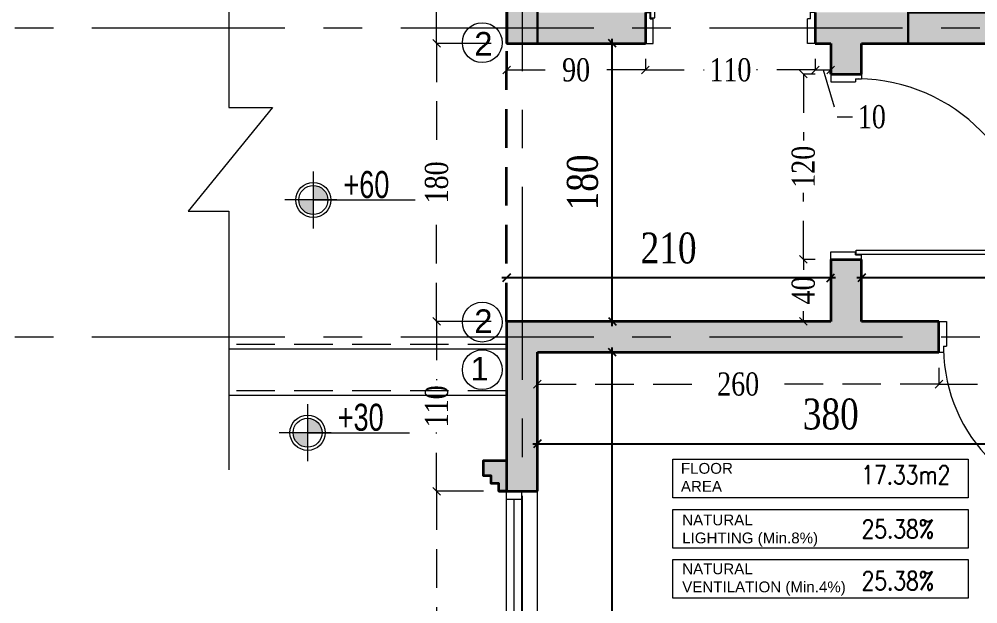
# Model space of a CAD drawing. Header units: inches. Extents: x -114 to 635, y -137 to 57.
# Drawn here: x 21.82 to 28.03, y 22.15 to 25.94 of the extents above; entities that cross this region are included whole.
import ezdxf
from ezdxf.enums import TextEntityAlignment as Align

# ---------------------------------------------------------------- set-up
doc = ezdxf.new("R2010")
doc.units = ezdxf.units.IN
doc.header["$MEASUREMENT"] = 0
doc.header["$PDMODE"] = 98
for name, pattern in [('( Hidden )', [0.375, 0.25, -0.125]), ('CENTER', [2, 1.25, -0.25, 0.25, -0.25]), ('CENTERX2', [4, 2.5, -0.5, 0.5, -0.5]), ('DASHED2', [0.375, 0.25, -0.125])]:
    doc.linetypes.add(name, pattern=pattern)
doc.layers.get('0').update_dxf_attribs({"lineweight": 5})
doc.layers.get('Defpoints').update_dxf_attribs({"lineweight": 5})
for name, color, linetype, lineweight in [('A-text', 111, 'Continuous', 5), ('COLUMNS HATCH', 1, 'Continuous', 5), ('DETAILS DIMENSION', 15, 'Continuous', 5), ('dim', 1, 'Continuous', 9), ('DOOR', 1, 'Continuous', 5), ('E-AX', 9, '( Hidden )', 0), ('E-C', 6, 'Continuous', 5), ('HATCH', 15, 'Continuous', 0), ('LEVEL SYMBOL', 8, 'Continuous', 5), ('PROPOSED COLUMNS', 6, 'Continuous', 30), ('ROOM INFORMATION', 7, 'Continuous', 5), ('ROOMS DIMENSION', 3, 'Continuous', 5), ('STAIR', 1, 'Continuous', 5), ('TEXT ROOM INFORMATION', 1, 'Continuous', 5), ('WALL PROPOSED', 7, 'Continuous', 30), ('WINDOWS', 5, 'Continuous', 5)]:
    doc.layers.add(name, color=color, linetype=linetype, lineweight=lineweight)
doc.layers.add('AXIES', color=7, linetype='CENTER', lineweight=0, true_color=0x949596)
doc.styles.add('002-F.FLOOR PLAN$0$xref plans$0$ATTRIBUTE', font='BKANT.TTF')
doc.styles.add('GROUND FLOOR XREF - option 3$0$STYLE1', font='arial.ttf', dxfattribs={"height": 30})
doc.styles.add('ROMANS-TITLE', font='ROMANS.shx', dxfattribs={"width": 0.8})
doc.styles.add('ST', font='times.ttf', dxfattribs={"width": 0.8})
doc.styles.get("Standard").update_dxf_attribs({"font": 'arial.ttf'})
doc.styles.add('style4', font='times.ttf', dxfattribs={"width": 0.8})
doc.dimstyles.new('DIM100-2', dxfattribs={"dimtxt": 0.2, "dimasz": 0.05, "dimexe": 0.1, "dimexo": 0.1, "dimgap": 0.09, "dimtad": 1, "dimdec": 0, "dimlfac": 100, "dimzin": 0, "dimdsep": 46, "dimtxsty": 'style4', "dimblk1": 'OBLIQUE', "dimblk2": 'OBLIQUE', "dimsah": 1, "dimcen": 0.09, "dimdle": 0.03, "dimse1": 1, "dimse2": 1, "dimclrd": 256, "dimclrt": 256, "dimadec": 0, "dimazin": 0, "dimtfac": 1, "dimtdec": 0, "dimtix": 1, "dimtmove": 2, "dimatfit": 3, "dimldrblk": 'OBLIQUE', "dimfxl": 1, "dimtolj": 1, "dimtzin": 0, "dimarcsym": 0})
doc.dimstyles.new('RASH PLAN', dxfattribs={"dimtxt": 0.15, "dimasz": 0.05, "dimexe": 0, "dimexo": 0.1, "dimgap": 0.05, "dimtad": 0, "dimdec": 0, "dimlfac": 100, "dimzin": 0, "dimdsep": 46, "dimtxsty": 'ST', "dimblk": 'OBLIQUE', "dimcen": 0.09, "dimclrd": 200, "dimclre": 6, "dimclrt": 1, "dimadec": 0, "dimazin": 0, "dimtfac": 1, "dimtdec": 0, "dimtmove": 1, "dimatfit": 3, "dimldrblk": 'OBLIQUE', "dimfxl": 0, "dimtolj": 1, "dimtzin": 0, "dimlwd": -1, "dimlwe": -1, "dimarcsym": 0})

# ---------------------------------------------------------------- blocks, each defined once
blk = doc.blocks.new('_Oblique')
at = {"color": 0, "lineweight": -2}
blk.add_line((-0.5, -0.5), (0.5, 0.5), dxfattribs=at)
blk = doc.blocks.new('*D124')
at = {"layer": 'Defpoints', "color": 0, "transparency": 16777216}
for p in [(24.5258, 22.8792), (24.9286, 22.8792), (24.9286, 20.88)]:
    blk.add_point(p, dxfattribs=at)
at = {"layer": 'DETAILS DIMENSION', "color": 6, "transparency": 16777216}
for p, q in [((24.8286, 22.8792), (24.5258, 22.8792)), ((24.8286, 20.88), (24.5258, 20.88))]:
    blk.add_line(p, q, dxfattribs=at)
at = {"layer": 'DETAILS DIMENSION', "color": 200, "linetype": 'DASHED2', "transparency": 16777216}
for p, q in [((24.5258, 22.8792), (24.5258, 22.0574)), ((24.5258, 20.88), (24.5258, 21.7018))]:
    blk.add_line(p, q, dxfattribs=at)
at = {"layer": 'DETAILS DIMENSION', "color": 200, "transparency": 16777216, "xscale": 0.05, "yscale": 0.05, "zscale": 0.05}
for p, rotation in [((24.5258, 22.8792), 90), ((24.5258, 20.88), 270)]:
    blk.add_blockref('_Oblique', p, dxfattribs=dict(at, rotation=rotation))
at = {"layer": 'DETAILS DIMENSION', "color": 1, "transparency": 16777216, "insert": (24.5258, 21.8796), "char_height": 0.15, "attachment_point": 5, "rotation": 90, "style": 'ST'}
blk.add_mtext('\\A1;200', dxfattribs=at)
blk = doc.blocks.new('*D125')
at = {"layer": 'Defpoints', "color": 0, "transparency": 16777216}
for p in [(24.5258, 23.9796), (24.9786, 23.9796), (24.9286, 22.8792)]:
    blk.add_point(p, dxfattribs=at)
at = {"layer": 'DETAILS DIMENSION', "color": 6, "transparency": 16777216}
for p, q in [((24.8786, 23.9796), (24.5258, 23.9796)), ((24.8286, 22.8792), (24.5258, 22.8792))]:
    blk.add_line(p, q, dxfattribs=at)
at = {"layer": 'DETAILS DIMENSION', "color": 200, "linetype": 'DASHED2', "transparency": 16777216}
for p, q in [((24.5258, 23.9796), (24.5258, 23.5988)), ((24.5258, 22.8792), (24.5258, 23.2601))]:
    blk.add_line(p, q, dxfattribs=at)
at = {"layer": 'DETAILS DIMENSION', "color": 200, "transparency": 16777216, "xscale": 0.05, "yscale": 0.05, "zscale": 0.05}
for p, rotation in [((24.5258, 23.9796), 90), ((24.5258, 22.8792), 270)]:
    blk.add_blockref('_Oblique', p, dxfattribs=dict(at, rotation=rotation))
at = {"layer": 'DETAILS DIMENSION', "color": 1, "transparency": 16777216, "insert": (24.5258, 23.4294), "char_height": 0.15, "attachment_point": 5, "rotation": 90, "style": 'ST'}
blk.add_mtext('\\A1;110', dxfattribs=at)
blk = doc.blocks.new('*D126')
at = {"layer": 'Defpoints', "color": 0, "transparency": 16777216}
for p in [(24.5258, 25.7801), (24.9796, 25.7801), (24.9786, 23.9796)]:
    blk.add_point(p, dxfattribs=at)
at = {"layer": 'DETAILS DIMENSION', "color": 6, "transparency": 16777216}
for p, q in [((24.8796, 25.7801), (24.5258, 25.7801)), ((24.8786, 23.9796), (24.5258, 23.9796))]:
    blk.add_line(p, q, dxfattribs=at)
at = {"layer": 'DETAILS DIMENSION', "color": 200, "linetype": 'DASHED2', "transparency": 16777216}
for p, q in [((24.5258, 25.7801), (24.5258, 25.0492)), ((24.5258, 23.9796), (24.5258, 24.7105))]:
    blk.add_line(p, q, dxfattribs=at)
at = {"layer": 'DETAILS DIMENSION', "color": 200, "transparency": 16777216, "xscale": 0.05, "yscale": 0.05, "zscale": 0.05}
for p, rotation in [((24.5258, 25.7801), 90), ((24.5258, 23.9796), 270)]:
    blk.add_blockref('_Oblique', p, dxfattribs=dict(at, rotation=rotation))
at = {"layer": 'DETAILS DIMENSION', "color": 1, "transparency": 16777216, "insert": (24.5258, 24.8799), "char_height": 0.15, "attachment_point": 5, "rotation": 90, "style": 'ST'}
blk.add_mtext('\\A1;180', dxfattribs=at)
blk = doc.blocks.new('*D127')
at = {"layer": 'Defpoints', "color": 0, "transparency": 16777216}
for p in [(24.5258, 28.08), (24.6786, 28.08), (24.9796, 25.7801)]:
    blk.add_point(p, dxfattribs=at)
at = {"layer": 'DETAILS DIMENSION', "color": 6, "transparency": 16777216}
for p, q in [((24.5786, 28.08), (24.5258, 28.08)), ((24.8796, 25.7801), (24.5258, 25.7801))]:
    blk.add_line(p, q, dxfattribs=at)
at = {"layer": 'DETAILS DIMENSION', "color": 200, "linetype": 'DASHED2', "transparency": 16777216}
for p, q in [((24.5258, 28.08), (24.5258, 27.1079)), ((24.5258, 25.7801), (24.5258, 26.7522))]:
    blk.add_line(p, q, dxfattribs=at)
at = {"layer": 'DETAILS DIMENSION', "color": 200, "transparency": 16777216, "xscale": 0.05, "yscale": 0.05, "zscale": 0.05}
for p, rotation in [((24.5258, 28.08), 90), ((24.5258, 25.7801), 270)]:
    blk.add_blockref('_Oblique', p, dxfattribs=dict(at, rotation=rotation))
at = {"layer": 'DETAILS DIMENSION', "color": 1, "transparency": 16777216, "insert": (24.5258, 26.9301), "char_height": 0.15, "attachment_point": 5, "rotation": 90, "style": 'ST'}
blk.add_mtext('\\A1;230', dxfattribs=at)
blk = doc.blocks.new('*D214')
at = {"layer": 'Defpoints', "color": 0, "transparency": 16777216}
for p in [(25.1786, 23.7796), (25.6632, 23.7796), (25.1786, 19.9796)]:
    blk.add_point(p, dxfattribs=at)
at = {"layer": 'ROOMS DIMENSION', "linetype": 'Continuous', "lineweight": -2, "transparency": 16777216}
blk.add_line((25.6632, 19.9496), (25.6632, 23.8096), dxfattribs=at)
at = {"layer": 'ROOMS DIMENSION', "lineweight": -2, "transparency": 16777216, "xscale": 0.05, "yscale": 0.05, "zscale": 0.05}
for p, rotation in [((25.6632, 23.7796), 90), ((25.6632, 19.9796), 270)]:
    blk.add_blockref('_Oblique', p, dxfattribs=dict(at, rotation=rotation))
at = {"layer": 'ROOMS DIMENSION', "transparency": 16777216, "insert": (25.4715, 21.8796), "char_height": 0.2, "attachment_point": 5, "rotation": 90, "style": 'style4'}
blk.add_mtext('\\A1;380', dxfattribs=at)
blk = doc.blocks.new('*D215')
at = {"layer": 'Defpoints', "color": 0, "transparency": 16777216}
for p in [(25.1786, 25.7801), (25.6632, 25.7801), (25.1786, 23.9796)]:
    blk.add_point(p, dxfattribs=at)
at = {"layer": 'ROOMS DIMENSION', "linetype": 'Continuous', "lineweight": -2, "transparency": 16777216}
blk.add_line((25.6632, 23.9496), (25.6632, 25.8101), dxfattribs=at)
at = {"layer": 'ROOMS DIMENSION', "lineweight": -2, "transparency": 16777216, "xscale": 0.05, "yscale": 0.05, "zscale": 0.05}
for p, rotation in [((25.6632, 25.7801), 90), ((25.6632, 23.9796), 270)]:
    blk.add_blockref('_Oblique', p, dxfattribs=dict(at, rotation=rotation))
at = {"layer": 'ROOMS DIMENSION', "transparency": 16777216, "insert": (25.4715, 24.8799), "char_height": 0.2, "attachment_point": 5, "rotation": 90, "style": 'style4'}
blk.add_mtext('\\A1;180', dxfattribs=at)
blk = doc.blocks.new('*D223')
at = {"layer": 'Defpoints', "color": 0, "transparency": 16777216}
for p in [(27.2786, 24.2618), (27.2786, 23.9796), (33.0786, 23.9796)]:
    blk.add_point(p, dxfattribs=at)
at = {"layer": 'ROOMS DIMENSION', "linetype": 'Continuous', "lineweight": -2, "transparency": 16777216}
blk.add_line((33.1086, 24.2618), (27.2486, 24.2618), dxfattribs=at)
at = {"layer": 'ROOMS DIMENSION', "lineweight": -2, "transparency": 16777216, "xscale": 0.05, "yscale": 0.05, "zscale": 0.05, "rotation": 180}
blk.add_blockref('_Oblique', (27.2786, 24.2618), dxfattribs=at)
at = {"layer": 'ROOMS DIMENSION', "lineweight": -2, "transparency": 16777216, "xscale": 0.05, "yscale": 0.05, "zscale": 0.05}
blk.add_blockref('_Oblique', (33.0786, 24.2618), dxfattribs=at)
at = {"layer": 'ROOMS DIMENSION', "transparency": 16777216, "insert": (30.1786, 24.4536), "char_height": 0.2, "attachment_point": 5, "style": 'style4'}
blk.add_mtext('\\A1;580', dxfattribs=at)
blk = doc.blocks.new('*D224')
at = {"layer": 'Defpoints', "color": 0, "transparency": 16777216}
for p in [(24.9786, 24.2618), (24.9786, 23.9796), (27.0786, 23.9796)]:
    blk.add_point(p, dxfattribs=at)
at = {"layer": 'ROOMS DIMENSION', "linetype": 'Continuous', "lineweight": -2, "transparency": 16777216}
blk.add_line((27.1086, 24.2618), (24.9486, 24.2618), dxfattribs=at)
at = {"layer": 'ROOMS DIMENSION', "lineweight": -2, "transparency": 16777216, "xscale": 0.05, "yscale": 0.05, "zscale": 0.05, "rotation": 180}
blk.add_blockref('_Oblique', (24.9786, 24.2618), dxfattribs=at)
at = {"layer": 'ROOMS DIMENSION', "lineweight": -2, "transparency": 16777216, "xscale": 0.05, "yscale": 0.05, "zscale": 0.05}
blk.add_blockref('_Oblique', (27.0786, 24.2618), dxfattribs=at)
at = {"layer": 'ROOMS DIMENSION', "transparency": 16777216, "insert": (26.0286, 24.4536), "char_height": 0.2, "attachment_point": 5, "style": 'style4'}
blk.add_mtext('\\A1;210', dxfattribs=at)
blk = doc.blocks.new('*D239')
at = {"layer": 'Defpoints', "color": 0, "transparency": 16777216}
for p in [(24.9796, 25.7801), (25.8785, 25.7801), (24.9796, 25.6082)]:
    blk.add_point(p, dxfattribs=at)
at = {"layer": 'DETAILS DIMENSION', "color": 6, "transparency": 16777216}
for p, q in [((24.9796, 25.6801), (24.9796, 25.6082)), ((25.8785, 25.6801), (25.8785, 25.6082))]:
    blk.add_line(p, q, dxfattribs=at)
at = {"layer": 'DETAILS DIMENSION', "color": 200, "linetype": 'DASHED2', "transparency": 16777216}
for p, q in [((24.9796, 25.6082), (25.2971, 25.6082)), ((25.8785, 25.6082), (25.561, 25.6082))]:
    blk.add_line(p, q, dxfattribs=at)
at = {"layer": 'DETAILS DIMENSION', "color": 200, "transparency": 16777216, "xscale": 0.05, "yscale": 0.05, "zscale": 0.05, "rotation": 180}
blk.add_blockref('_Oblique', (24.9796, 25.6082), dxfattribs=at)
at = {"layer": 'DETAILS DIMENSION', "color": 200, "transparency": 16777216, "xscale": 0.05, "yscale": 0.05, "zscale": 0.05}
blk.add_blockref('_Oblique', (25.8785, 25.6082), dxfattribs=at)
at = {"layer": 'DETAILS DIMENSION', "color": 1, "transparency": 16777216, "insert": (25.4291, 25.6082), "char_height": 0.15, "attachment_point": 5, "style": 'ST'}
blk.add_mtext('\\A1;90', dxfattribs=at)
blk = doc.blocks.new('*D240')
at = {"layer": 'Defpoints', "color": 0, "transparency": 16777216}
for p in [(25.8785, 25.7801), (26.9785, 25.7801), (26.9785, 25.6082)]:
    blk.add_point(p, dxfattribs=at)
at = {"layer": 'DETAILS DIMENSION', "color": 6, "transparency": 16777216}
for p, q in [((25.8785, 25.6801), (25.8785, 25.6082)), ((26.9785, 25.6801), (26.9785, 25.6082))]:
    blk.add_line(p, q, dxfattribs=at)
at = {"layer": 'DETAILS DIMENSION', "color": 200, "linetype": 'DASHED2', "transparency": 16777216}
for p, q in [((25.8785, 25.6082), (26.2592, 25.6082)), ((26.9785, 25.6082), (26.5979, 25.6082))]:
    blk.add_line(p, q, dxfattribs=at)
at = {"layer": 'DETAILS DIMENSION', "color": 200, "transparency": 16777216, "xscale": 0.05, "yscale": 0.05, "zscale": 0.05, "rotation": 180}
blk.add_blockref('_Oblique', (25.8785, 25.6082), dxfattribs=at)
at = {"layer": 'DETAILS DIMENSION', "color": 200, "transparency": 16777216, "xscale": 0.05, "yscale": 0.05, "zscale": 0.05}
blk.add_blockref('_Oblique', (26.9785, 25.6082), dxfattribs=at)
at = {"layer": 'DETAILS DIMENSION', "color": 1, "transparency": 16777216, "insert": (26.4285, 25.6082), "char_height": 0.15, "attachment_point": 5, "style": 'ST'}
blk.add_mtext('\\A1;110', dxfattribs=at)
blk = doc.blocks.new('*D241')
at = {"layer": 'Defpoints', "color": 0, "transparency": 16777216}
for p in [(26.9785, 25.7801), (27.0786, 25.7801), (27.0786, 25.6082)]:
    blk.add_point(p, dxfattribs=at)
at = {"layer": 'DETAILS DIMENSION', "color": 6, "transparency": 16777216}
for p, q in [((26.9785, 25.6801), (26.9785, 25.6082)), ((27.0786, 25.6801), (27.0786, 25.6082))]:
    blk.add_line(p, q, dxfattribs=at)
at = {"layer": 'DETAILS DIMENSION', "color": 200, "linetype": 'DASHED2', "transparency": 16777216}
for p, q in [((26.9785, 25.6082), (27.0786, 25.6082)), ((27.0286, 25.6082), (27.1197, 25.3043)), ((27.1197, 25.3043), (27.2197, 25.3043))]:
    blk.add_line(p, q, dxfattribs=at)
at = {"layer": 'DETAILS DIMENSION', "color": 200, "transparency": 16777216, "xscale": 0.05, "yscale": 0.05, "zscale": 0.05, "rotation": 180}
blk.add_blockref('_Oblique', (26.9785, 25.6082), dxfattribs=at)
at = {"layer": 'DETAILS DIMENSION', "color": 200, "transparency": 16777216, "xscale": 0.05, "yscale": 0.05, "zscale": 0.05}
blk.add_blockref('_Oblique', (27.0786, 25.6082), dxfattribs=at)
at = {"layer": 'DETAILS DIMENSION', "color": 1, "transparency": 16777216, "insert": (27.3448, 25.3043), "char_height": 0.15, "attachment_point": 5, "style": 'ST'}
blk.add_mtext('\\A1;10', dxfattribs=at)
blk = doc.blocks.new('*D242')
at = {"layer": 'Defpoints', "color": 0, "transparency": 16777216}
for p in [(27.0786, 24.3811), (26.9014, 23.9796), (27.0786, 23.9796)]:
    blk.add_point(p, dxfattribs=at)
at = {"layer": 'DETAILS DIMENSION', "color": 6, "transparency": 16777216}
for p, q in [((26.9786, 24.3811), (26.9014, 24.3811)), ((26.9786, 23.9796), (26.9014, 23.9796))]:
    blk.add_line(p, q, dxfattribs=at)
at = {"layer": 'DETAILS DIMENSION', "color": 200, "linetype": 'DASHED2', "transparency": 16777216}
for p, q in [((26.9014, 24.3811), (26.9014, 24.3144)), ((26.9014, 23.9796), (26.9014, 24.0463))]:
    blk.add_line(p, q, dxfattribs=at)
at = {"layer": 'DETAILS DIMENSION', "color": 200, "transparency": 16777216, "xscale": 0.05, "yscale": 0.05, "zscale": 0.05}
for p, rotation in [((26.9014, 24.3811), 90), ((26.9014, 23.9796), 270)]:
    blk.add_blockref('_Oblique', p, dxfattribs=dict(at, rotation=rotation))
at = {"layer": 'DETAILS DIMENSION', "color": 1, "transparency": 16777216, "insert": (26.9014, 24.1804), "char_height": 0.15, "attachment_point": 5, "rotation": 90, "style": 'ST'}
blk.add_mtext('\\A1;40', dxfattribs=at)
blk = doc.blocks.new('*D243')
at = {"layer": 'Defpoints', "color": 0, "transparency": 16777216}
for p in [(26.9014, 25.5811), (27.0786, 25.5811), (27.0786, 24.3811)]:
    blk.add_point(p, dxfattribs=at)
at = {"layer": 'DETAILS DIMENSION', "color": 6, "transparency": 16777216}
for p, q in [((26.9786, 25.5811), (26.9014, 25.5811)), ((26.9786, 24.3811), (26.9014, 24.3811))]:
    blk.add_line(p, q, dxfattribs=at)
at = {"layer": 'DETAILS DIMENSION', "color": 200, "linetype": 'DASHED2', "transparency": 16777216}
for p, q in [((26.9014, 25.5811), (26.9014, 25.1504)), ((26.9014, 24.3811), (26.9014, 24.8117))]:
    blk.add_line(p, q, dxfattribs=at)
at = {"layer": 'DETAILS DIMENSION', "color": 200, "transparency": 16777216, "xscale": 0.05, "yscale": 0.05, "zscale": 0.05}
for p, rotation in [((26.9014, 25.5811), 90), ((26.9014, 24.3811), 270)]:
    blk.add_blockref('_Oblique', p, dxfattribs=dict(at, rotation=rotation))
at = {"layer": 'DETAILS DIMENSION', "color": 1, "transparency": 16777216, "insert": (26.9014, 24.9811), "char_height": 0.15, "attachment_point": 5, "rotation": 90, "style": 'ST'}
blk.add_mtext('\\A1;120', dxfattribs=at)
blk = doc.blocks.new('*D272')
at = {"layer": 'Defpoints', "color": 0, "transparency": 16777216}
for p in [(27.7789, 23.7796), (28.8789, 23.7796), (27.7789, 23.5732)]:
    blk.add_point(p, dxfattribs=at)
at = {"layer": 'DETAILS DIMENSION', "color": 6, "transparency": 16777216}
for p, q in [((27.7789, 23.6796), (27.7789, 23.5732)), ((28.8789, 23.6796), (28.8789, 23.5732))]:
    blk.add_line(p, q, dxfattribs=at)
at = {"layer": 'DETAILS DIMENSION', "color": 200, "linetype": 'DASHED2', "transparency": 16777216}
for p, q in [((27.7789, 23.5732), (28.1596, 23.5732)), ((28.8789, 23.5732), (28.4983, 23.5732))]:
    blk.add_line(p, q, dxfattribs=at)
at = {"layer": 'DETAILS DIMENSION', "color": 200, "transparency": 16777216, "xscale": 0.05, "yscale": 0.05, "zscale": 0.05, "rotation": 180}
blk.add_blockref('_Oblique', (27.7789, 23.5732), dxfattribs=at)
at = {"layer": 'DETAILS DIMENSION', "color": 200, "transparency": 16777216, "xscale": 0.05, "yscale": 0.05, "zscale": 0.05}
blk.add_blockref('_Oblique', (28.8789, 23.5732), dxfattribs=at)
at = {"layer": 'DETAILS DIMENSION', "color": 1, "transparency": 16777216, "insert": (28.3289, 23.5732), "char_height": 0.15, "attachment_point": 5, "style": 'ST'}
blk.add_mtext('\\A1;110', dxfattribs=at)
blk = doc.blocks.new('*D273')
at = {"layer": 'Defpoints', "color": 0, "transparency": 16777216}
for p in [(25.1786, 23.7796), (27.7789, 23.7796), (25.1786, 23.5732)]:
    blk.add_point(p, dxfattribs=at)
at = {"layer": 'DETAILS DIMENSION', "color": 6, "transparency": 16777216}
for p, q in [((25.1786, 23.6796), (25.1786, 23.5732)), ((27.7789, 23.6796), (27.7789, 23.5732))]:
    blk.add_line(p, q, dxfattribs=at)
at = {"layer": 'DETAILS DIMENSION', "color": 200, "linetype": 'DASHED2', "transparency": 16777216}
for p, q in [((25.1786, 23.5732), (26.3009, 23.5732)), ((27.7789, 23.5732), (26.6566, 23.5732))]:
    blk.add_line(p, q, dxfattribs=at)
at = {"layer": 'DETAILS DIMENSION', "color": 200, "transparency": 16777216, "xscale": 0.05, "yscale": 0.05, "zscale": 0.05, "rotation": 180}
blk.add_blockref('_Oblique', (25.1786, 23.5732), dxfattribs=at)
at = {"layer": 'DETAILS DIMENSION', "color": 200, "transparency": 16777216, "xscale": 0.05, "yscale": 0.05, "zscale": 0.05}
blk.add_blockref('_Oblique', (27.7789, 23.5732), dxfattribs=at)
at = {"layer": 'DETAILS DIMENSION', "color": 1, "transparency": 16777216, "insert": (26.4788, 23.5732), "char_height": 0.15, "attachment_point": 5, "style": 'ST'}
blk.add_mtext('\\A1;260', dxfattribs=at)
blk = doc.blocks.new('*D279')
at = {"layer": 'Defpoints', "color": 0, "transparency": 16777216}
for p in [(25.1786, 23.7796), (28.9787, 23.7796), (28.9787, 23.1867)]:
    blk.add_point(p, dxfattribs=at)
at = {"layer": 'ROOMS DIMENSION', "linetype": 'Continuous', "lineweight": -2, "transparency": 16777216}
blk.add_line((25.1486, 23.1867), (29.0087, 23.1867), dxfattribs=at)
at = {"layer": 'ROOMS DIMENSION', "lineweight": -2, "transparency": 16777216, "xscale": 0.05, "yscale": 0.05, "zscale": 0.05, "rotation": 180}
blk.add_blockref('_Oblique', (25.1786, 23.1867), dxfattribs=at)
at = {"layer": 'ROOMS DIMENSION', "lineweight": -2, "transparency": 16777216, "xscale": 0.05, "yscale": 0.05, "zscale": 0.05}
blk.add_blockref('_Oblique', (28.9787, 23.1867), dxfattribs=at)
at = {"layer": 'ROOMS DIMENSION', "transparency": 16777216, "insert": (27.0786, 23.3785), "char_height": 0.2, "attachment_point": 5, "style": 'style4'}
blk.add_mtext('\\A1;380', dxfattribs=at)
blk = doc.blocks.new('002-F.FLOOR PLAN$0$xref plans$0$LVL-PL')
h = blk.add_hatch(color=256)
h.paths.add_polyline_path([(0, 0.1233), (0, 0), (0.1233, 0, 0.414214)])
h.paths.add_polyline_path([(0, 0), (-0.1233, 0, 0.414214), (0, -0.1233)])
for p, q in [((0, 0.2424), (0, -0.2424)), ((0.2, 0), (-0.2424, 0)), ((0, 0), (0.8648, 0))]:
    blk.add_line(p, q)
for radius in [0.15, 0.1233]:
    blk.add_circle((0, 0), radius)
at = {"style": '002-F.FLOOR PLAN$0$xref plans$0$ATTRIBUTE', "width": 0.75, "flags": 12}
for tag, p in [('LEVEL', (0.517, 0.1508)), ('POSITION', (0.517, -0.1541))]:
    blk.add_attdef(tag, text='', height=0.2, dxfattribs=at).set_placement(p, align=Align.MIDDLE)
blk = doc.blocks.new('*U1153')
for p, q in [((-560, 66.4), (-560, 1199.6)), ((-535, 66.4), (-535, 1201.4)), ((-1700, 101.4), (-1670, 101.4)), ((-1670, 61.4), (-1670, 101.4)), ((-535, 66.4), (-560, 66.4)), ((-530, 61.4), (-530, 101.4)), ((-500, 101.4), (-530, 101.4)), ((-1670, 61.4), (-1650, 61.4)), ((-1650, -98.6), (-1650, 61.4)), ((-550, -98.6), (-550, 61.4)), ((-530, 61.4), (-550, 61.4)), ((-1700, -98.6), (-1650, -98.6)), ((-500, -98.6), (-550, -98.6))]:
    blk.add_line(p, q)
blk.add_arc((-534.9, 66.2), 1135.2, 90.00317, 179.23516)
blk = doc.blocks.new('*U1154')
for p, q in [((-1665, 63.6), (-1665, 1098.6)), ((-1640, 63.6), (-1640, 1096.8)), ((-1700, 98.6), (-1670, 98.6)), ((-1670, 58.6), (-1670, 98.6)), ((-1665, 63.6), (-1640, 63.6)), ((-600, 98.6), (-630, 98.6)), ((-630, 58.6), (-630, 98.6)), ((-1670, 58.6), (-1650, 58.6)), ((-1650, -101.4), (-1650, 58.6)), ((-650, -101.4), (-650, 58.6)), ((-630, 58.6), (-650, 58.6)), ((-1700, -101.4), (-1650, -101.4)), ((-600, -101.4), (-650, -101.4))]:
    blk.add_line(p, q)
blk.add_arc((-1665.1, 63.5), 1035.2, 0.83955, 89.99619)
blk = doc.blocks.new('*U1155')
for p, q in [((600, 101.4), (650, 101.4)), ((650, 101.4), (650, -58.6)), ((1650, 101.4), (1650, -58.6)), ((1700, 101.4), (1650, 101.4)), ((630, -58.6), (630, -98.6)), ((630, -58.6), (650, -58.6)), ((1670, -58.6), (1650, -58.6)), ((1670, -58.6), (1670, -98.6)), ((600, -98.6), (630, -98.6)), ((1640, -63.6), (1640, -1096.8)), ((1665, -63.6), (1640, -63.6)), ((1665, -63.6), (1665, -1098.6)), ((1700, -98.6), (1670, -98.6))]:
    blk.add_line(p, q)
blk.add_arc((1665.1, -63.5), 1035.2, 180.83955, 269.99619)
blk = doc.blocks.new('DASLASDLASLDASLASDLASLQWELQWELQWELQWELQ')
at = {"layer": 'AXIES', "linetype": 'CENTERX2', "ltscale": 0.5}
for p, q in [((25.0789, -578.2063), (25.0789, -610.1736)), ((20.2934, -587.1767), (52.6834, -587.1767)), ((20.2934, -589.1776), (52.6834, -589.1776))]:
    blk.add_line(p, q, dxfattribs=at)
blk = doc.blocks.new('QWEQWLDASLLDLQLEQWLDASLELQWLQELQWLE')
at = {"layer": 'COLUMNS HATCH', "ltscale": 300}
for points in [[(927.7904, -47.32), (927.5904, -47.32), (927.5904, -46.72), (927.7904, -46.72)], [(931.5911, -47.1196), (931.5911, -47.3196), (930.1911, -47.3196), (930.1911, -47.1196)]]:
    blk.add_hatch(color=256, dxfattribs=at).paths.add_polyline_path(points)
at = {"layer": 'PROPOSED COLUMNS'}
for points in [[(927.7904, -47.32), (927.5904, -47.32), (927.5904, -46.72), (927.7904, -46.72)], [(931.5911, -47.1196), (931.5911, -47.3196), (930.1911, -47.3196), (930.1911, -47.1196)]]:
    blk.add_lwpolyline(points, close=True, dxfattribs=at)
blk = doc.blocks.new('Room Info')
at = {"layer": 'TEXT ROOM INFORMATION', "ltscale": 5}
for tag, p in [('FLR_AREA', (17, 833.5)), ('NAT_LIGHT', (19, 482.5)), ('NAT_VENT', (19, 147.5))]:
    blk.add_attdef(tag, p, '', height=180, dxfattribs=at)

msp = doc.modelspace()

# ---------------------------------------------------------------- hatches: boundary and pattern name
at = {"layer": 'HATCH', "true_color": 0x939598}
h = msp.add_hatch(color=252, dxfattribs=at)
h.dxf.hatch_style = 1
h.paths.add_polyline_path([(25.1796, 30.9805), (26.93, 30.9805), (26.93, 31.1805), (24.9796, 31.1805), (24.9796, 25.7801), (25.8785, 25.7801), (25.8785, 25.9801), (25.1796, 25.9801)])
h = msp.add_hatch(color=252, dxfattribs=at)
h.dxf.hatch_style = 1
h.paths.add_polyline_path([(34.6793, 31.1805), (33.029, 31.1805), (33.029, 30.9805), (33.8791, 30.9805), (33.8791, 25.9801), (31.3796, 25.9801), (31.3796, 26.5797), (31.1796, 26.5797), (31.1796, 25.9801), (26.9785, 25.9805), (26.9785, 25.7805), (27.0786, 25.7801), (27.0786, 25.5811), (27.1936, 25.5811), (27.2786, 25.5811), (27.2786, 25.7801), (33.0786, 25.7801), (33.0786, 23.9796), (32.8786, 23.9796), (32.8786, 23.7796), (33.2786, 23.7796), (33.2786, 23.9796), (33.2786, 25.7801), (36.0784, 25.7801), (36.0784, 24.9796), (36.1634, 24.9796), (36.2784, 24.9796), (36.2784, 25.7801), (38.5789, 25.7801), (38.5789, 23.9796), (36.2784, 23.9796), (36.2784, 24.0796), (36.1634, 24.0796), (36.0784, 24.0796), (36.0784, 23.9796), (36.0784, 23.7796), (39.479, 23.7796), (39.479, 23.9796), (38.7789, 23.9796), (38.7789, 25.7801), (40.0784, 25.7801), (40.0784, 25.9801), (36.2787, 25.9801), (36.2787, 26.5797), (36.0787, 26.5797), (36.0787, 25.9801), (34.0791, 25.9801), (34.0791, 27.98), (35.0783, 27.98), (35.0783, 28.065), (35.0783, 28.18), (34.0791, 28.18), (34.0791, 30.9805), (34.6793, 30.9805)])
h = msp.add_hatch(color=252, dxfattribs=at)
h.dxf.hatch_style = 1
h.paths.add_polyline_path([(27.7789, 23.9796), (27.2786, 23.9796), (27.2786, 24.3811), (27.0786, 24.3811), (27.0786, 23.9796), (24.9786, 23.9796), (24.9786, 22.8792), (25.1786, 22.8792), (25.1786, 23.7796), (27.7789, 23.7796)])
h = msp.add_hatch(color=252, dxfattribs=at)
h.dxf.hatch_style = 1
h.paths.add_polyline_path([(24.9786, 23.0792), (24.8286, 23.0792), (24.8286, 22.9792), (24.8786, 22.9792), (24.8786, 22.9292), (24.9286, 22.9292), (24.9286, 22.8792), (24.9786, 22.8792)])

# ---------------------------------------------------------------- linework, layer by layer
at = {"layer": 'A-text'}
for centre in [(24.8216, 25.7849), (24.8216, 23.9749), (24.8216, 23.6667)]:
    msp.add_circle(centre, 0.1291, dxfattribs=at)
at = {"layer": 'dim'}
msp.add_lwpolyline([(23.1799, 26.8533), (23.1799, 25.3641), (23.4629, 25.3641), (22.917, 24.6928), (23.1799, 24.6928), (23.1799, 23.018)], dxfattribs=at)
at = {"layer": 'ROOM INFORMATION', "ltscale": 5}
for points in [[(26.0555, 23.0879), (27.969, 23.0879), (27.969, 22.8379), (26.0555, 22.8379)], [(26.0555, 22.7614), (27.969, 22.7614), (27.969, 22.5114), (26.0555, 22.5114)], [(26.0555, 22.4374), (27.969, 22.4374), (27.969, 22.1874), (26.0555, 22.1874)]]:
    msp.add_lwpolyline(points, close=True, dxfattribs=at)
at = {"layer": 'STAIR', "linetype": '( Hidden )'}
for p, q in [((24.9786, 23.8296), (23.1799, 23.8296)), ((24.9786, 23.5296), (23.1799, 23.5296))]:
    msp.add_line(p, q, dxfattribs=at)
at = {"layer": 'STAIR', "linetype": 'Continuous'}
for p, q in [((24.9786, 23.7996), (23.1799, 23.7996)), ((24.9786, 23.4996), (23.1799, 23.4996))]:
    msp.add_line(p, q, dxfattribs=at)
at = {"layer": 'WALL PROPOSED', "linetype": 'Continuous', "lineweight": 35}
for p, q in [((25.8785, 25.9801), (25.8785, 25.7801)), ((26.9785, 25.9801), (26.9785, 25.7801)), ((27.0786, 25.5811), (27.0786, 25.5981)), ((27.2786, 25.5811), (27.2786, 25.5981)), ((27.0786, 25.5811), (27.1936, 25.5811)), ((27.1936, 25.5811), (27.2786, 25.5811)), ((27.0786, 24.3811), (27.2786, 24.3811)), ((27.7789, 23.7796), (27.7789, 23.9796)), ((24.9286, 22.8792), (25.1786, 22.8792))]:
    msp.add_line(p, q, dxfattribs=at)
at = {"layer": 'WALL PROPOSED', "linetype": 'DASHED2', "lineweight": 35}
msp.add_line((24.9786, 23.9796), (24.9796, 25.7801), dxfattribs=at)
at = {"layer": 'WALL PROPOSED', "linetype": 'Continuous', "lineweight": 35, "flags": 128}
for points in [[(24.9796, 31.1805), (24.9796, 25.7801)], [(24.9796, 25.7801), (25.8785, 25.7801)], [(26.9785, 25.7801), (27.0786, 25.7801)], [(27.0786, 25.7801), (27.0786, 25.5811)], [(27.2786, 25.7801), (33.0786, 25.7801)], [(27.2786, 25.5811), (27.2786, 25.7801)], [(27.0786, 24.3811), (27.0786, 23.9796)], [(27.2786, 23.9796), (27.2786, 24.3811)], [(27.0786, 23.9796), (24.9786, 23.9796)], [(24.9786, 23.9796), (24.9786, 22.8792)], [(27.7789, 23.9796), (27.2786, 23.9796)], [(25.1786, 23.7796), (27.7789, 23.7796)], [(25.1786, 22.8792), (25.1786, 23.7796)], [(24.9786, 22.8792), (24.9286, 22.8792), (24.9286, 22.9292), (24.8786, 22.9292), (24.8786, 22.9792), (24.8286, 22.9792), (24.8286, 23.0792), (24.9786, 23.0792)]]:
    msp.add_lwpolyline(points, dxfattribs=at)
at = {"layer": 'WINDOWS'}
for p, q in [((24.9786, 20.88), (24.9786, 22.8792)), ((25.0786, 20.88), (25.0786, 22.8792)), ((25.1786, 20.88), (25.1786, 22.8792)), ((24.9786, 22.8292), (25.0786, 22.8292)), ((25.0286, 20.93), (25.0286, 22.8292))]:
    msp.add_line(p, q, dxfattribs=at)

# ---------------------------------------------------------------- block references
at = {"layer": 'DOOR', "xscale": 0.001, "yscale": 0.001, "zscale": 0.001}
for name, p in [('*U1154', (27.5785, 25.8815)), ('*U1155', (27.1789, 23.8783))]:
    msp.add_blockref(name, p, dxfattribs=at)
at = {"layer": 'DOOR', "xscale": 0.001, "yscale": 0.001, "zscale": 0.001, "rotation": 270}
msp.add_blockref('*U1153', (27.1773, 23.8811), dxfattribs=at)
at = {"layer": 'E-AX'}
msp.add_blockref('DASLASDLASLDASLASDLASLQWELQWELQWELQWELQ', (0, 613.0572), dxfattribs=at)
at = {"layer": 'E-C', "linetype": 'ByBlock'}
msp.add_blockref('QWEQWLDASLLDLQLEQWLDASLELQWLQELQWLE', (-902.6116, 73.1001), dxfattribs=at)
at = {"layer": 'LEVEL SYMBOL', "linetype": 'Continuous', "lineweight": 0}
ref = msp.add_blockref('002-F.FLOOR PLAN$0$xref plans$0$LVL-PL', (23.7272, 24.766), dxfattribs=dict(at, xscale=0.7620000000000069, yscale=0.7620000000000069, zscale=0.7620000000000069))
ref.add_attrib('LEVEL', '+60', dxfattribs={"layer": '0', "lineweight": 5, "height": 0.175, "rotation": 360, "style": '002-F.FLOOR PLAN$0$xref plans$0$ATTRIBUTE', "width": 0.75}).set_placement((24.071, 24.8663), align=Align.MIDDLE)
ref = msp.add_blockref('002-F.FLOOR PLAN$0$xref plans$0$LVL-PL', (23.6902, 23.2586), dxfattribs=dict(at, xscale=0.7620000000000069, yscale=0.7620000000000069, zscale=0.7620000000000069))
ref.add_attrib('LEVEL', '+30', dxfattribs={"layer": '0', "lineweight": 5, "height": 0.175, "rotation": 360, "style": '002-F.FLOOR PLAN$0$xref plans$0$ATTRIBUTE', "width": 0.75}).set_placement((24.034, 23.3589), align=Align.MIDDLE)
at = {"layer": 'TEXT ROOM INFORMATION'}
ref = msp.add_blockref('Room Info', (27.2595, 22.2124), dxfattribs=dict(at, xscale=0.001, yscale=0.001, zscale=0.001))
ref.add_attrib('FLR_AREA', '17.33m2', dxfattribs={"ltscale": 5, "height": 0.12, "style": 'ROMANS-TITLE', "width": 0.8}).set_placement((27.2765, 23.0459), align=Align.TOP_LEFT)
ref.add_attrib('NAT_LIGHT', '25.38%', dxfattribs={"ltscale": 5, "height": 0.12, "style": 'ROMANS-TITLE', "width": 0.8}).set_placement((27.2785, 22.6949), align=Align.TOP_LEFT)
ref.add_attrib('NAT_VENT', '25.38%', dxfattribs={"ltscale": 5, "height": 0.12, "style": 'ROMANS-TITLE', "width": 0.8}).set_placement((27.2785, 22.3599), align=Align.TOP_LEFT)

# ---------------------------------------------------------------- texts
at = {"layer": 'A-text', "style": 'GROUND FLOOR XREF - option 3$0$STYLE1'}
for s, p in [('2', (24.7696, 25.7016, 0)), ('2', (24.7696, 23.9054, 0)), ('1', (24.7452, 23.5973, 0))]:
    msp.add_text(s, height=0.1521, dxfattribs=at).set_placement(p)
at = {"layer": 'ROOM INFORMATION', "ltscale": 5, "char_height": 0.07, "attachment_point": 1}
for s, insert in [('{\\C7;FLOOR\\PAREA}', (26.108, 23.0629)), ('{\\C7;NATURAL\\PLIGHTING (Min.8%)}', (26.1165, 22.7289)), ('{\\C7;NATURAL\\PVENTILATION (Min.4%)}', (26.1165, 22.4119))]:
    msp.add_mtext_dynamic_manual_height_columns(s, width=1.51509, gutter_width=0.9, heights=[0], dxfattribs=dict(at, insert=insert))

# ---------------------------------------------------------------- dimensions: what is measured, and where the dimension line sits
at = {"layer": 'DETAILS DIMENSION'}
for base, p1, p2, picture, middle in [((24.5258, 28.08), (24.9796, 25.7801), (24.6786, 28.08), '*D127', (24.5258, 26.9301)), ((24.5258, 25.7801), (24.9786, 23.9796), (24.9796, 25.7801), '*D126', (24.5258, 24.8799)), ((26.9014, 25.5811), (27.0786, 24.3811), (27.0786, 25.5811), '*D243', (26.9014, 24.9811)), ((26.9014, 23.9796), (27.0786, 24.3811), (27.0786, 23.9796), '*D242', (26.9014, 24.1804)), ((24.5258, 23.9796), (24.9286, 22.8792), (24.9786, 23.9796), '*D125', (24.5258, 23.4294)), ((24.5258, 22.8792), (24.9286, 20.88), (24.9286, 22.8792), '*D124', (24.5258, 21.8796))]:
    dim = msp.add_linear_dim(base=base, p1=p1, p2=p2, angle=90, dimstyle='RASH PLAN', dxfattribs=at)
    dim.commit()
    dim.dimension.update_dxf_attribs({"geometry": picture, "text_midpoint": middle})
for base, p1, p2, picture, middle in [((24.9796, 25.6082), (25.8785, 25.7801), (24.9796, 25.7801), '*D239', (25.4291, 25.6082)), ((26.9785, 25.6082), (25.8785, 25.7801), (26.9785, 25.7801), '*D240', (26.4285, 25.6082)), ((27.0786, 25.6082), (26.9785, 25.7801), (27.0786, 25.7801), '*D241', (27.2697, 25.3043)), ((25.1786, 23.5732), (27.7789, 23.7796), (25.1786, 23.7796), '*D273', (26.4788, 23.5732)), ((27.7789, 23.5732), (28.8789, 23.7796), (27.7789, 23.7796), '*D272', (28.3289, 23.5732))]:
    dim = msp.add_linear_dim(base=base, p1=p1, p2=p2, dimstyle='RASH PLAN', dxfattribs=at)
    dim.commit()
    dim.dimension.update_dxf_attribs({"geometry": picture, "text_midpoint": middle})
at = {"layer": 'ROOMS DIMENSION'}
for base, p1, p2, picture, middle in [((25.6632, 25.7801), (25.1786, 23.9796), (25.1786, 25.7801), '*D215', (25.4715, 24.8799)), ((25.6632, 23.7796), (25.1786, 19.9796), (25.1786, 23.7796), '*D214', (25.4715, 21.8796))]:
    dim = msp.add_linear_dim(base=base, p1=p1, p2=p2, angle=90, dimstyle='DIM100-2', dxfattribs=at)
    dim.commit()
    dim.dimension.update_dxf_attribs({"geometry": picture, "text_midpoint": middle})
for base, p1, p2, picture, middle in [((24.9786, 24.2618), (27.0786, 23.9796), (24.9786, 23.9796), '*D224', (26.0286, 24.4536)), ((27.2786, 24.2618), (33.0786, 23.9796), (27.2786, 23.9796), '*D223', (30.1786, 24.4536)), ((28.9787, 23.1867), (25.1786, 23.7796), (28.9787, 23.7796), '*D279', (27.0786, 23.3785))]:
    dim = msp.add_linear_dim(base=base, p1=p1, p2=p2, dimstyle='DIM100-2', dxfattribs=at)
    dim.commit()
    dim.dimension.update_dxf_attribs({"geometry": picture, "text_midpoint": middle})

doc.saveas('drawing.dxf')
